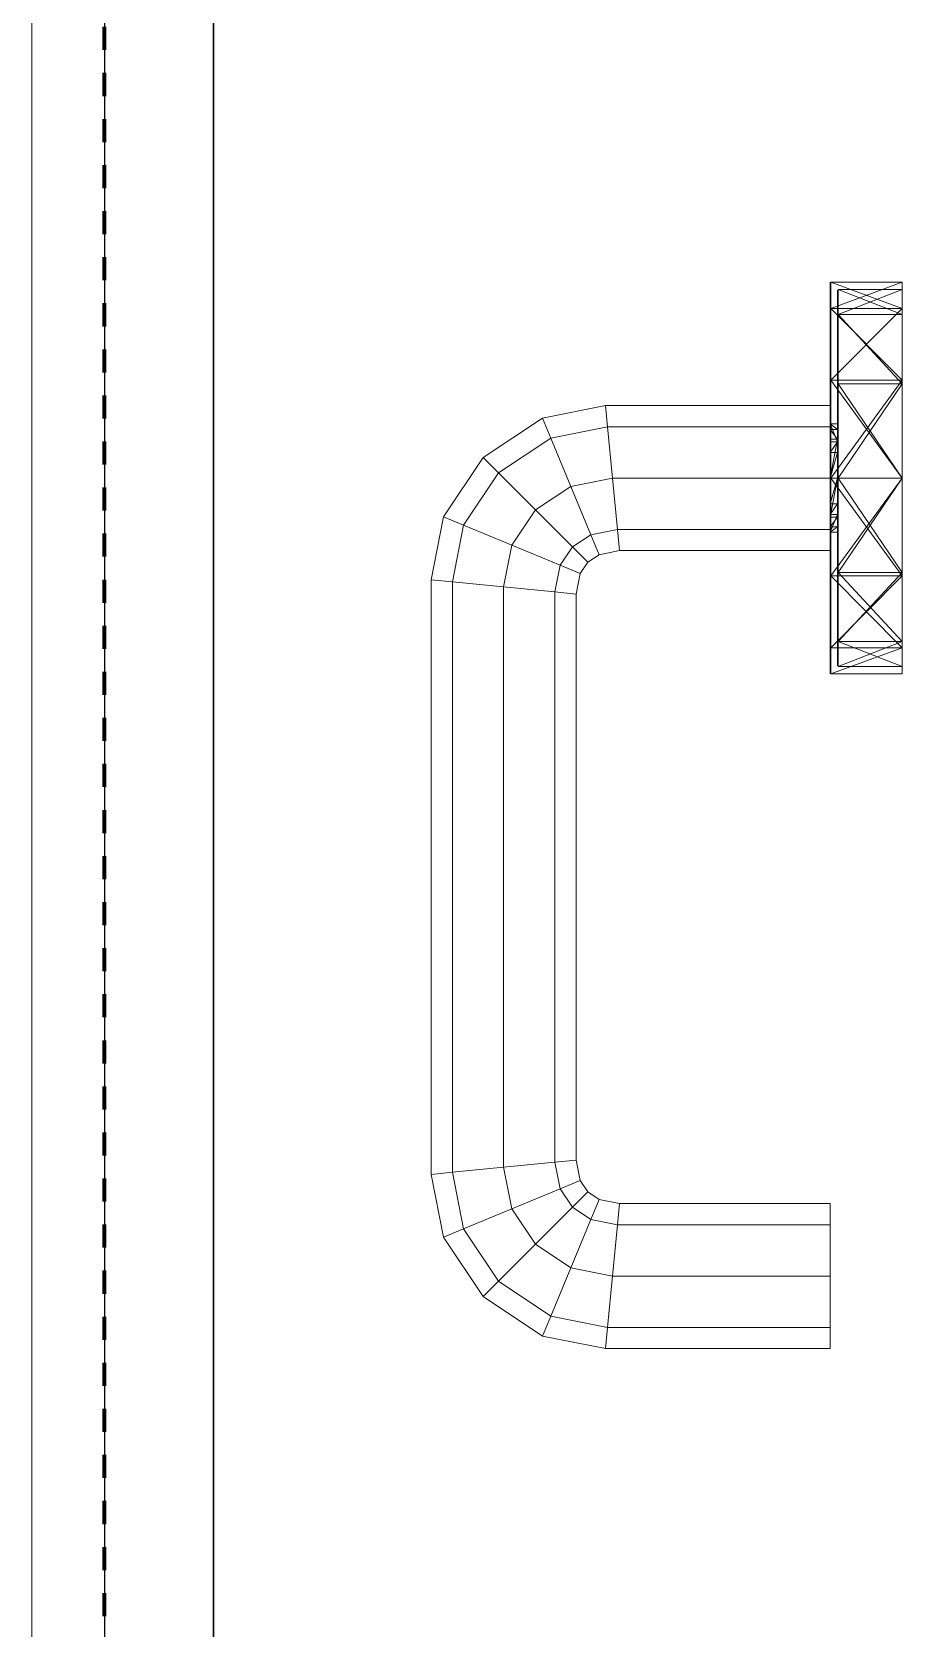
# Model space of a CAD drawing. Header units: millimetres. Extents: x -5300 to 98858, y -5196 to 93886.
# Drawn here: x 44705 to 44824.9, y 85630.2 to 85850.2 of the extents above; entities that cross this region are included whole.
import ezdxf

# ---------------------------------------------------------------- set-up
doc = ezdxf.new("R2010")
doc.units = ezdxf.units.MM
doc.linetypes.add('Штрих', pattern=[6.35, 3.175, -3.175])
doc.linetypes.add('Штрих_2_', pattern=[6.35, 3.175, -3.175])
for name, color, linetype, lineweight, true_color in [('_Разделитель помещений_', 4, 'Штрих', 70, 0x00ffff), ('Двери', 7, 'Continuous', 18, 0x7f7f7f), ('Стены', 7, 'Continuous', 18, 0x7f7f7f), ('Стены разрез', 7, 'Continuous', 50, 0x7f7f7f)]:
    doc.layers.add(name, color=color, linetype=linetype, lineweight=lineweight, true_color=true_color)

# ---------------------------------------------------------------- blocks, each defined once
blk = doc.blocks.new('СТВ_Перегородка_Кирпич 210889 - СТВ_Перегородка_Кирпич 210889-248465-Подвал')
at = {"layer": 'Стены', "color": 254, "true_color": 0xd4d4d4}
for p, q in [((44715, 85126.73), (44715, 86826.73)), ((44730, 85126.73), (44730, 86826.73)), ((44730, 86826.73), (44730, 85126.73))]:
    blk.add_line(p, q, dxfattribs=at)
at = {"layer": 'Стены разрез', "color": 254, "lineweight": 25, "true_color": 0xd4d4d4}
for p, q in [((44730, 87350), (44730, 79190)), ((44715, 87330), (44715, 84150)), ((44730, 84150), (44730, 87330))]:
    blk.add_line(p, q, dxfattribs=at)
blk = doc.blocks.new('Дп-10 210952 - Дп-10-248533-Подвал')
at = {"layer": 'Двери', "color": 254, "true_color": 0xd4d4d4}
for p, q in [((44705, 85126.73), (44705, 86826.73)), ((44705, 86826.73), (44705, 85126.73)), ((44715, 86826.73), (44715, 85126.73)), ((44715, 85126.73), (44715, 86826.73)), ((44715, 86826.73), (44715, 85126.73)), ((44715, 85126.73), (44715, 86826.73)), ((44705, 86726.73), (44705, 85226.73)), ((44705, 85226.73), (44705, 86726.73)), ((44715, 86726.73), (44715, 85226.73)), ((44715, 85226.73), (44715, 86726.73)), ((44715, 85226.73), (44715, 86726.73)), ((44715, 86726.73), (44715, 85226.73)), ((44815, 85812.12), (44815, 85815.74)), ((44815, 85815.74), (44815, 85812.12)), ((44815, 85802.23), (44815, 85815.74)), ((44815, 85812.03), (44815, 85815.64)), ((44815, 85815.64), (44815, 85812.03)), ((44815, 85793.73), (44815, 85815.64)), ((44815, 85793.73), (44815, 85815.64)), ((44815, 85815.64), (44815, 85793.73)), ((44815.1, 85812.12), (44815.1, 85815.74)), ((44815.1, 85815.74), (44815.1, 85812.12)), ((44824.9, 85815.74), (44815.1, 85815.74)), ((44815.1, 85812.12), (44824.9, 85815.74)), ((44815.1, 85815.74), (44824.9, 85812.12)), ((44815.1, 85812.12), (44815.1, 85815.74)), ((44815.1, 85815.74), (44815.1, 85812.12)), ((44815.1, 85815.74), (44824.9, 85815.74)), ((44815.1, 85812.12), (44824.9, 85815.74)), ((44815.1, 85815.74), (44824.9, 85812.12)), ((44816, 85811.16), (44816, 85814.63)), ((44816, 85811.16), (44816, 85814.63)), ((44816, 85793.73), (44816, 85814.63)), ((44816, 85793.73), (44816, 85814.63)), ((44816, 85793.73), (44816, 85814.63)), ((44816.1, 85811.26), (44816.1, 85814.73)), ((44816.1, 85811.26), (44816.1, 85814.73)), ((44816.1, 85814.73), (44824.9, 85814.73)), ((44824.9, 85811.26), (44816.1, 85814.73)), ((44816.1, 85811.26), (44824.9, 85814.73)), ((44824.9, 85812.12), (44824.9, 85815.74)), ((44824.9, 85815.74), (44824.9, 85812.12)), ((44824.9, 85812.12), (44824.9, 85815.74)), ((44824.9, 85815.74), (44824.9, 85812.12)), ((44824.9, 85811.26), (44824.9, 85814.73)), ((44824.9, 85811.26), (44824.9, 85814.73)), ((44815, 85802.23), (44815, 85812.12)), ((44815, 85812.12), (44815, 85802.23)), ((44815, 85802.23), (44815, 85812.12)), ((44815, 85802.19), (44815, 85812.03)), ((44815, 85812.03), (44815, 85802.19)), ((44815, 85796.2), (44815, 85812.03)), ((44815, 85795.45), (44815, 85812.03)), ((44815, 85812.03), (44815, 85793.73)), ((44815, 85793.73), (44815, 85812.03)), ((44815, 85793.73), (44815, 85812.03)), ((44815.1, 85812.12), (44815.1, 85802.23)), ((44815.1, 85812.12), (44815.1, 85802.23)), ((44824.9, 85812.12), (44815.1, 85812.12)), ((44824.9, 85812.12), (44815.1, 85802.23)), ((44824.9, 85812.12), (44815.1, 85812.12)), ((44815.1, 85812.12), (44824.9, 85802.23)), ((44815.1, 85802.23), (44815.1, 85812.12)), ((44815.1, 85812.12), (44815.1, 85802.23)), ((44815.1, 85802.23), (44824.9, 85812.12)), ((44815.1, 85812.12), (44824.9, 85812.12)), ((44815.1, 85812.12), (44824.9, 85812.12)), ((44815.1, 85812.12), (44824.9, 85802.23)), ((44824.9, 85802.23), (44824.9, 85812.12)), ((44824.9, 85812.12), (44824.9, 85802.23)), ((44824.9, 85802.23), (44824.9, 85812.12)), ((44824.9, 85812.12), (44824.9, 85802.23)), ((44816, 85811.16), (44816, 85801.68)), ((44816, 85801.68), (44816, 85811.16)), ((44816, 85796.2), (44816, 85811.16)), ((44816, 85795.45), (44816, 85811.16)), ((44816, 85793.73), (44816, 85811.16)), ((44816, 85793.73), (44816, 85811.16)), ((44816, 85793.73), (44816, 85811.16)), ((44816.1, 85801.73), (44816.1, 85811.26)), ((44816.1, 85801.73), (44816.1, 85811.26)), ((44816.1, 85811.26), (44824.9, 85811.26)), ((44816.1, 85811.26), (44824.9, 85801.73)), ((44824.9, 85801.73), (44816.1, 85811.26)), ((44816.1, 85811.26), (44824.9, 85811.26)), ((44824.9, 85811.26), (44824.9, 85801.73)), ((44824.9, 85801.73), (44824.9, 85811.26)), ((44815, 85788.74), (44815, 85802.23)), ((44815, 85802.23), (44815, 85788.74)), ((44815, 85802.23), (44815, 85802.23)), ((44815, 85802.23), (44815, 85775.24)), ((44815, 85802.23), (44815, 85775.24)), ((44815, 85802.23), (44815, 85775.24)), ((44815, 85802.19), (44815, 85788.74)), ((44815, 85802.19), (44815, 85788.74)), ((44815, 85795.45), (44815, 85802.19)), ((44815, 85802.19), (44815, 85794.11)), ((44815, 85793.73), (44815, 85802.19)), ((44815, 85793.73), (44815, 85802.19)), ((44815, 85802.19), (44815, 85792.27)), ((44815.1, 85802.23), (44815.1, 85788.74)), ((44815.1, 85802.23), (44815.1, 85788.74)), ((44824.9, 85802.23), (44815.1, 85802.23)), ((44824.9, 85802.23), (44815.1, 85788.74)), ((44824.9, 85802.23), (44815.1, 85802.23)), ((44815.1, 85802.23), (44824.9, 85788.74)), ((44815.1, 85802.23), (44815.1, 85788.74)), ((44815.1, 85802.23), (44815.1, 85788.74)), ((44815.1, 85802.23), (44824.9, 85788.74)), ((44815.1, 85802.23), (44824.9, 85802.23)), ((44815.1, 85802.23), (44824.9, 85802.23)), ((44815.1, 85802.23), (44824.9, 85788.74)), ((44816, 85801.68), (44816, 85788.74)), ((44816, 85788.74), (44816, 85801.68)), ((44816, 85795.45), (44816, 85801.68)), ((44816, 85794.11), (44816, 85801.68)), ((44816, 85793.73), (44816, 85801.68)), ((44816, 85793.73), (44816, 85801.68)), ((44816, 85792.27), (44816, 85801.68)), ((44816.1, 85801.73), (44816.1, 85788.74)), ((44816.1, 85801.73), (44816.1, 85788.74)), ((44816.1, 85801.73), (44824.9, 85801.73)), ((44816.1, 85801.73), (44824.9, 85788.74)), ((44816.1, 85801.73), (44824.9, 85801.73)), ((44816.1, 85788.74), (44824.9, 85801.73)), ((44824.9, 85802.23), (44824.9, 85788.74)), ((44824.9, 85802.23), (44824.9, 85788.74)), ((44824.9, 85788.74), (44824.9, 85802.23)), ((44824.9, 85802.23), (44824.9, 85788.74)), ((44824.9, 85801.73), (44824.9, 85788.74)), ((44824.9, 85788.74), (44824.9, 85801.73)), ((44775.36, 85797.01), (44784.02, 85798.73)), ((44784.02, 85798.73), (44775.36, 85797.01)), ((44784.3, 85795.81), (44784.02, 85798.73)), ((44784.02, 85798.73), (44815, 85798.73)), ((44784.02, 85798.73), (44784.3, 85795.81)), ((44815, 85798.73), (44784.02, 85798.73)), ((44784.02, 85798.73), (44784.3, 85795.81)), ((44784.3, 85795.81), (44784.02, 85798.73)), ((44815, 85798.73), (44815, 85795.81)), ((44815, 85795.81), (44815, 85798.73)), ((44767.18, 85791.55), (44775.36, 85797.01)), ((44775.36, 85797.01), (44767.18, 85791.55)), ((44776.5, 85794.25), (44775.36, 85797.01)), ((44775.36, 85797.01), (44776.5, 85794.25)), ((44775.36, 85797.01), (44776.5, 85794.25)), ((44776.5, 85794.25), (44775.36, 85797.01)), ((44815, 85796.2), (44815, 85795.45)), ((44815, 85796.2), (44815, 85793.73)), ((44815, 85796.2), (44816, 85796.2)), ((44815, 85796.2), (44815, 85793.73)), ((44815, 85796.2), (44816, 85795.45)), ((44815, 85796.2), (44816, 85793.73)), ((44816, 85796.2), (44816, 85795.45)), ((44816, 85796.2), (44816, 85793.73)), ((44816, 85796.2), (44816, 85793.73)), ((44776.5, 85794.25), (44769.3, 85789.44)), ((44769.3, 85789.44), (44776.5, 85794.25)), ((44769.3, 85789.44), (44776.5, 85794.25)), ((44776.5, 85794.25), (44769.3, 85789.44)), ((44784.3, 85795.81), (44776.5, 85794.25)), ((44776.5, 85794.25), (44784.3, 85795.81)), ((44776.5, 85794.25), (44784.3, 85795.81)), ((44784.3, 85795.81), (44776.5, 85794.25)), ((44779.26, 85787.59), (44776.5, 85794.25)), ((44776.5, 85794.25), (44779.26, 85787.59)), ((44776.5, 85794.25), (44779.26, 85787.59)), ((44779.26, 85787.59), (44776.5, 85794.25)), ((44815, 85795.81), (44784.3, 85795.81)), ((44785, 85788.73), (44784.3, 85795.81)), ((44784.3, 85795.81), (44815, 85795.81)), ((44784.3, 85795.81), (44815, 85795.81)), ((44784.3, 85795.81), (44785, 85788.73)), ((44815, 85795.81), (44784.3, 85795.81)), ((44784.3, 85795.81), (44785, 85788.73)), ((44785, 85788.73), (44784.3, 85795.81)), ((44815, 85795.81), (44815, 85788.73)), ((44815, 85788.73), (44815, 85795.81)), ((44815, 85795.45), (44815, 85794.11)), ((44815, 85795.45), (44816, 85795.45)), ((44815, 85795.45), (44816, 85794.11)), ((44815, 85794.11), (44815, 85788.74)), ((44816, 85794.11), (44815, 85794.11)), ((44816, 85794.11), (44815, 85788.74)), ((44815, 85794.11), (44815, 85788.74)), ((44816, 85795.45), (44816, 85794.11)), ((44816, 85794.11), (44816, 85788.74)), ((44816, 85794.11), (44816, 85788.74)), ((44815, 85793.73), (44816, 85793.73)), ((44815, 85793.73), (44816, 85793.73)), ((44815, 85793.73), (44815, 85792.27)), ((44815, 85793.73), (44815, 85793.73)), ((44815, 85793.73), (44815, 85793.73)), ((44815, 85793.73), (44816, 85793.73)), ((44815, 85793.73), (44816, 85793.73)), ((44815, 85793.73), (44816, 85793.73)), ((44815, 85793.73), (44815, 85793.73)), ((44815, 85793.73), (44816, 85793.73)), ((44815, 85793.73), (44816, 85793.73)), ((44815, 85793.73), (44815, 85793.73)), ((44815, 85793.73), (44816, 85793.73)), ((44815, 85793.73), (44816, 85793.73)), ((44815, 85793.73), (44815, 85793.73)), ((44815, 85793.73), (44816, 85793.73)), ((44815, 85793.73), (44816, 85793.73)), ((44816, 85793.73), (44815, 85792.27)), ((44815, 85788.74), (44815, 85792.27)), ((44815, 85788.74), (44815, 85792.27)), ((44815, 85788.74), (44816, 85792.27)), ((44815, 85792.27), (44816, 85792.27)), ((44816, 85793.73), (44816, 85792.27)), ((44816, 85793.73), (44816, 85793.73)), ((44816, 85793.73), (44816, 85793.73)), ((44816, 85793.73), (44816, 85793.73)), ((44816, 85793.73), (44816, 85793.73)), ((44816, 85793.73), (44816, 85793.73)), ((44816, 85792.27), (44816, 85788.74)), ((44816, 85792.27), (44816, 85788.74)), ((44761.72, 85783.38), (44767.18, 85791.55)), ((44767.18, 85791.55), (44761.72, 85783.38)), ((44769.3, 85789.44), (44767.18, 85791.55)), ((44767.18, 85791.55), (44769.3, 85789.44)), ((44767.18, 85791.55), (44769.3, 85789.44)), ((44769.3, 85789.44), (44767.18, 85791.55)), ((44769.3, 85789.44), (44764.48, 85782.23)), ((44764.48, 85782.23), (44769.3, 85789.44)), ((44764.48, 85782.23), (44769.3, 85789.44)), ((44769.3, 85789.44), (44764.48, 85782.23)), ((44774.39, 85784.34), (44769.3, 85789.44)), ((44769.3, 85789.44), (44774.39, 85784.34)), ((44769.3, 85789.44), (44774.39, 85784.34)), ((44774.39, 85784.34), (44769.3, 85789.44)), ((44779.26, 85787.59), (44774.39, 85784.34)), ((44774.39, 85784.34), (44779.26, 85787.59)), ((44774.39, 85784.34), (44779.26, 85787.59)), ((44779.26, 85787.59), (44774.39, 85784.34)), ((44785, 85788.73), (44779.26, 85787.59)), ((44779.26, 85787.59), (44785, 85788.73)), ((44779.26, 85787.59), (44785, 85788.73)), ((44785, 85788.73), (44779.26, 85787.59)), ((44782.02, 85780.93), (44779.26, 85787.59)), ((44779.26, 85787.59), (44782.02, 85780.93)), ((44779.26, 85787.59), (44782.02, 85780.93)), ((44782.02, 85780.93), (44779.26, 85787.59)), ((44815, 85788.73), (44785, 85788.73)), ((44785.7, 85781.66), (44785, 85788.73)), ((44785, 85788.73), (44815, 85788.73)), ((44785, 85788.73), (44815, 85788.73)), ((44785, 85788.73), (44785.7, 85781.66)), ((44815, 85788.73), (44785, 85788.73)), ((44785, 85788.73), (44785.7, 85781.66)), ((44785.7, 85781.66), (44785, 85788.73)), ((44815, 85788.74), (44815, 85775.29)), ((44815, 85788.74), (44815, 85775.29)), ((44815, 85788.74), (44815, 85783.36)), ((44815, 85788.74), (44815, 85785.2)), ((44815, 85788.74), (44815, 85788.74)), ((44815, 85788.74), (44816, 85788.74)), ((44815, 85788.74), (44815, 85783.36)), ((44816, 85788.74), (44815, 85783.36)), ((44815, 85788.74), (44815, 85788.74)), ((44815, 85788.74), (44815, 85785.2)), ((44815, 85788.74), (44816, 85788.74)), ((44816, 85788.74), (44815, 85785.2)), ((44815, 85788.74), (44815, 85775.24)), ((44815, 85788.74), (44815, 85775.24)), ((44815, 85788.73), (44815, 85781.66)), ((44815, 85781.66), (44815, 85788.73)), ((44815.1, 85788.74), (44815.1, 85775.24)), ((44815.1, 85788.74), (44815.1, 85775.24)), ((44824.9, 85788.74), (44815.1, 85788.74)), ((44824.9, 85788.74), (44815.1, 85775.24)), ((44824.9, 85788.74), (44815.1, 85788.74)), ((44815.1, 85788.74), (44824.9, 85775.24)), ((44815.1, 85788.74), (44815.1, 85775.24)), ((44815.1, 85788.74), (44815.1, 85775.24)), ((44815.1, 85788.74), (44824.9, 85788.74)), ((44815.1, 85788.74), (44824.9, 85775.24)), ((44815.1, 85788.74), (44824.9, 85788.74)), ((44815.1, 85788.74), (44824.9, 85775.24)), ((44816, 85788.74), (44816, 85775.79)), ((44816, 85788.74), (44816, 85775.79)), ((44816, 85788.74), (44816, 85783.36)), ((44816, 85788.74), (44816, 85785.2)), ((44816, 85788.74), (44816, 85788.74)), ((44816, 85788.74), (44816, 85783.36)), ((44816, 85788.74), (44816, 85788.74)), ((44816, 85788.74), (44816, 85785.2)), ((44816.1, 85788.74), (44816.1, 85775.73)), ((44816.1, 85788.74), (44816.1, 85775.73)), ((44816.1, 85788.74), (44824.9, 85788.74)), ((44816.1, 85788.74), (44824.9, 85775.73)), ((44816.1, 85788.74), (44824.9, 85788.74)), ((44824.9, 85788.74), (44816.1, 85775.73)), ((44824.9, 85788.74), (44824.9, 85775.24)), ((44824.9, 85788.74), (44824.9, 85775.73)), ((44824.9, 85788.74), (44824.9, 85775.24)), ((44824.9, 85788.74), (44824.9, 85775.73)), ((44824.9, 85788.74), (44824.9, 85775.24)), ((44824.9, 85788.74), (44824.9, 85775.24)), ((44815, 85783.73), (44815, 85785.2)), ((44815, 85775.29), (44815, 85785.2)), ((44815, 85783.73), (44816, 85785.2)), ((44815, 85785.2), (44816, 85785.2)), ((44816, 85785.2), (44816, 85783.73)), ((44816, 85775.79), (44816, 85785.2)), ((44760, 85774.72), (44761.72, 85783.38)), ((44761.72, 85783.38), (44760, 85774.72)), ((44764.48, 85782.23), (44761.72, 85783.38)), ((44761.72, 85783.38), (44764.48, 85782.23)), ((44761.72, 85783.38), (44764.48, 85782.23)), ((44764.48, 85782.23), (44761.72, 85783.38)), ((44774.39, 85784.34), (44771.14, 85779.47)), ((44771.14, 85779.47), (44774.39, 85784.34)), ((44771.14, 85779.47), (44774.39, 85784.34)), ((44774.39, 85784.34), (44771.14, 85779.47)), ((44779.49, 85779.24), (44774.39, 85784.34)), ((44774.39, 85784.34), (44779.49, 85779.24)), ((44774.39, 85784.34), (44779.49, 85779.24)), ((44779.49, 85779.24), (44774.39, 85784.34)), ((44815, 85781.27), (44815, 85783.73)), ((44815, 85783.73), (44816, 85783.73)), ((44815, 85783.73), (44816, 85783.73)), ((44815, 85781.27), (44815, 85783.73)), ((44815, 85781.27), (44816, 85783.73)), ((44815, 85783.73), (44815, 85783.73)), ((44815, 85783.73), (44815, 85765.43)), ((44815, 85783.73), (44816, 85783.73)), ((44815, 85783.73), (44816, 85783.73)), ((44815, 85783.73), (44815, 85783.73)), ((44815, 85783.73), (44815, 85761.83)), ((44815, 85775.29), (44815, 85783.73)), ((44815, 85775.29), (44815, 85783.73)), ((44815, 85783.73), (44815, 85783.73)), ((44815, 85783.73), (44816, 85783.73)), ((44815, 85783.73), (44816, 85783.73)), ((44815, 85783.73), (44816, 85783.73)), ((44815, 85783.73), (44815, 85783.73)), ((44815, 85783.73), (44815, 85765.43)), ((44816, 85783.73), (44815, 85783.73)), ((44816, 85783.73), (44815, 85783.73)), ((44816, 85783.73), (44815, 85783.73)), ((44816, 85783.73), (44815, 85783.73)), ((44815, 85783.73), (44815, 85783.73)), ((44815, 85783.73), (44815, 85761.83)), ((44815, 85783.73), (44815, 85765.43)), ((44815, 85783.73), (44815, 85761.83)), ((44815, 85783.36), (44815, 85782.01)), ((44815, 85783.36), (44815, 85775.29)), ((44815, 85783.36), (44816, 85783.36)), ((44815, 85782.01), (44816, 85783.36)), ((44816, 85781.27), (44816, 85783.73)), ((44816, 85781.27), (44816, 85783.73)), ((44816, 85775.79), (44816, 85783.73)), ((44816, 85775.79), (44816, 85783.73)), ((44816, 85783.73), (44816, 85783.73)), ((44816, 85783.73), (44816, 85783.73)), ((44816, 85783.73), (44816, 85766.31)), ((44816, 85766.31), (44816, 85783.73)), ((44816, 85783.73), (44816, 85783.73)), ((44816, 85783.73), (44816, 85783.73)), ((44816, 85783.73), (44816, 85762.83)), ((44816, 85783.73), (44816, 85783.73)), ((44816, 85783.73), (44816, 85762.83)), ((44816, 85783.73), (44816, 85766.31)), ((44816, 85783.73), (44816, 85762.83)), ((44816, 85783.36), (44816, 85782.01)), ((44816, 85783.36), (44816, 85775.79)), ((44764.48, 85782.23), (44762.93, 85774.43)), ((44762.93, 85774.43), (44764.48, 85782.23)), ((44762.93, 85774.43), (44764.48, 85782.23)), ((44764.48, 85782.23), (44762.93, 85774.43)), ((44771.14, 85779.47), (44764.48, 85782.23)), ((44764.48, 85782.23), (44771.14, 85779.47)), ((44764.48, 85782.23), (44771.14, 85779.47)), ((44771.14, 85779.47), (44764.48, 85782.23)), ((44782.02, 85780.93), (44779.49, 85779.24)), ((44779.49, 85779.24), (44782.02, 85780.93)), ((44779.49, 85779.24), (44782.02, 85780.93)), ((44782.02, 85780.93), (44779.49, 85779.24)), ((44785.7, 85781.66), (44782.02, 85780.93)), ((44782.02, 85780.93), (44785.7, 85781.66)), ((44782.02, 85780.93), (44785.7, 85781.66)), ((44785.7, 85781.66), (44782.02, 85780.93)), ((44783.16, 85778.17), (44782.02, 85780.93)), ((44782.02, 85780.93), (44783.16, 85778.17)), ((44782.02, 85780.93), (44783.16, 85778.17)), ((44783.16, 85778.17), (44782.02, 85780.93)), ((44815, 85781.66), (44785.7, 85781.66)), ((44785.98, 85778.73), (44785.7, 85781.66)), ((44785.7, 85781.66), (44815, 85781.66)), ((44785.7, 85781.66), (44815, 85781.66)), ((44815, 85781.66), (44785.7, 85781.66)), ((44785.7, 85781.66), (44785.98, 85778.73)), ((44785.7, 85781.66), (44785.98, 85778.73)), ((44785.98, 85778.73), (44785.7, 85781.66)), ((44815, 85782.01), (44815, 85781.27)), ((44815, 85782.01), (44815, 85775.29)), ((44815, 85782.01), (44816, 85782.01)), ((44815, 85782.01), (44815, 85765.43)), ((44816, 85782.01), (44815, 85781.27)), ((44815, 85781.66), (44815, 85778.73)), ((44815, 85778.73), (44815, 85781.66)), ((44816, 85781.27), (44815, 85781.27)), ((44815, 85781.27), (44815, 85765.43)), ((44816, 85782.01), (44816, 85781.27)), ((44816, 85775.79), (44816, 85782.01)), ((44816, 85782.01), (44816, 85766.31)), ((44816, 85781.27), (44816, 85766.31)), ((44771.14, 85779.47), (44770, 85773.73)), ((44770, 85773.73), (44771.14, 85779.47)), ((44770, 85773.73), (44771.14, 85779.47)), ((44771.14, 85779.47), (44770, 85773.73)), ((44777.8, 85776.72), (44771.14, 85779.47)), ((44771.14, 85779.47), (44777.8, 85776.72)), ((44771.14, 85779.47), (44777.8, 85776.72)), ((44777.8, 85776.72), (44771.14, 85779.47)), ((44779.49, 85779.24), (44777.8, 85776.72)), ((44777.8, 85776.72), (44779.49, 85779.24)), ((44777.8, 85776.72), (44779.49, 85779.24)), ((44779.49, 85779.24), (44777.8, 85776.72)), ((44781.6, 85777.13), (44779.49, 85779.24)), ((44779.49, 85779.24), (44781.6, 85777.13)), ((44779.49, 85779.24), (44781.6, 85777.13)), ((44781.6, 85777.13), (44779.49, 85779.24)), ((44785.98, 85778.73), (44783.16, 85778.17)), ((44783.16, 85778.17), (44785.98, 85778.73)), ((44815, 85778.73), (44785.98, 85778.73)), ((44785.98, 85778.73), (44815, 85778.73)), ((44777.8, 85776.72), (44777.07, 85773.04)), ((44777.07, 85773.04), (44777.8, 85776.72)), ((44777.07, 85773.04), (44777.8, 85776.72)), ((44777.8, 85776.72), (44777.07, 85773.04)), ((44780.56, 85775.57), (44777.8, 85776.72)), ((44777.8, 85776.72), (44780.56, 85775.57)), ((44777.8, 85776.72), (44780.56, 85775.57)), ((44780.56, 85775.57), (44777.8, 85776.72)), ((44781.6, 85777.13), (44780.56, 85775.57)), ((44780.56, 85775.57), (44781.6, 85777.13)), ((44783.16, 85778.17), (44781.6, 85777.13)), ((44781.6, 85777.13), (44783.16, 85778.17)), ((44762.93, 85774.43), (44760, 85774.72)), ((44760, 85774.72), (44762.93, 85774.43)), ((44760, 85692.75), (44760, 85774.72)), ((44760, 85774.72), (44762.93, 85774.43)), ((44762.93, 85774.43), (44760, 85774.72)), ((44760, 85774.72), (44760, 85692.75)), ((44770, 85773.73), (44762.93, 85774.43)), ((44762.93, 85774.43), (44762.93, 85693.04)), ((44762.93, 85774.43), (44770, 85773.73)), ((44762.93, 85693.04), (44762.93, 85774.43)), ((44762.93, 85693.04), (44762.93, 85774.43)), ((44762.93, 85774.43), (44770, 85773.73)), ((44770, 85773.73), (44762.93, 85774.43)), ((44762.93, 85774.43), (44762.93, 85693.04)), ((44780.56, 85775.57), (44780, 85772.75)), ((44780, 85772.75), (44780.56, 85775.57)), ((44815, 85775.29), (44815, 85765.43)), ((44815, 85775.29), (44815, 85765.43)), ((44815, 85775.24), (44815, 85765.35)), ((44815, 85765.35), (44815, 85775.24)), ((44815, 85775.24), (44815, 85775.24)), ((44815, 85765.35), (44815, 85775.24)), ((44815, 85761.73), (44815, 85775.24)), ((44815.1, 85775.24), (44815.1, 85765.35)), ((44815.1, 85775.24), (44815.1, 85765.35)), ((44824.9, 85775.24), (44815.1, 85775.24)), ((44824.9, 85775.24), (44815.1, 85765.35)), ((44824.9, 85775.24), (44815.1, 85775.24)), ((44815.1, 85775.24), (44824.9, 85765.35)), ((44815.1, 85775.24), (44815.1, 85765.35)), ((44815.1, 85775.24), (44815.1, 85765.35)), ((44815.1, 85775.24), (44824.9, 85775.24)), ((44815.1, 85775.24), (44824.9, 85765.35)), ((44815.1, 85775.24), (44824.9, 85775.24)), ((44815.1, 85775.24), (44824.9, 85765.35)), ((44816, 85775.79), (44816, 85766.31)), ((44816, 85775.79), (44816, 85766.31)), ((44816.1, 85775.73), (44816.1, 85766.22)), ((44816.1, 85775.73), (44816.1, 85766.22)), ((44816.1, 85775.73), (44824.9, 85775.73)), ((44816.1, 85775.73), (44824.9, 85766.22)), ((44816.1, 85775.73), (44824.9, 85775.73)), ((44824.9, 85775.73), (44816.1, 85766.22)), ((44824.9, 85775.73), (44824.9, 85766.22)), ((44824.9, 85775.73), (44824.9, 85766.22)), ((44824.9, 85775.24), (44824.9, 85765.35)), ((44824.9, 85775.24), (44824.9, 85765.35)), ((44824.9, 85775.24), (44824.9, 85765.35)), ((44824.9, 85775.24), (44824.9, 85765.35)), ((44777.07, 85773.04), (44770, 85773.73)), ((44770, 85773.73), (44770, 85693.73)), ((44770, 85773.73), (44777.07, 85773.04)), ((44770, 85693.73), (44770, 85773.73)), ((44770, 85693.73), (44770, 85773.73)), ((44770, 85773.73), (44777.07, 85773.04)), ((44777.07, 85773.04), (44770, 85773.73)), ((44770, 85773.73), (44770, 85693.73)), ((44780, 85772.75), (44777.07, 85773.04)), ((44777.07, 85773.04), (44777.07, 85694.43)), ((44777.07, 85773.04), (44780, 85772.75)), ((44777.07, 85773.04), (44780, 85772.75)), ((44777.07, 85694.43), (44777.07, 85773.04)), ((44777.07, 85694.43), (44777.07, 85773.04)), ((44780, 85772.75), (44777.07, 85773.04)), ((44777.07, 85773.04), (44777.07, 85694.43)), ((44780, 85772.75), (44780, 85694.72)), ((44780, 85694.72), (44780, 85772.75)), ((44815, 85765.43), (44815, 85761.83)), ((44815, 85761.83), (44815, 85765.43)), ((44815, 85765.35), (44815, 85761.73)), ((44815, 85761.73), (44815, 85765.35)), ((44815.1, 85765.35), (44815.1, 85761.73)), ((44815.1, 85761.73), (44815.1, 85765.35)), ((44824.9, 85765.35), (44815.1, 85765.35)), ((44824.9, 85765.35), (44815.1, 85761.73)), ((44815.1, 85761.73), (44824.9, 85765.35)), ((44824.9, 85765.35), (44815.1, 85765.35)), ((44815.1, 85765.35), (44815.1, 85761.73)), ((44815.1, 85761.73), (44815.1, 85765.35)), ((44815.1, 85765.35), (44824.9, 85765.35)), ((44824.9, 85765.35), (44815.1, 85761.73)), ((44815.1, 85761.73), (44824.9, 85765.35)), ((44815.1, 85765.35), (44824.9, 85765.35)), ((44816, 85766.31), (44816, 85762.83)), ((44816, 85766.31), (44816, 85762.83)), ((44816.1, 85766.22), (44816.1, 85762.74)), ((44816.1, 85766.22), (44816.1, 85762.74)), ((44816.1, 85766.22), (44824.9, 85766.22)), ((44816.1, 85766.22), (44824.9, 85762.74)), ((44816.1, 85766.22), (44824.9, 85766.22)), ((44824.9, 85766.22), (44816.1, 85762.74)), ((44824.9, 85766.22), (44824.9, 85762.74)), ((44824.9, 85766.22), (44824.9, 85762.74)), ((44824.9, 85765.35), (44824.9, 85761.73)), ((44824.9, 85761.73), (44824.9, 85765.35)), ((44824.9, 85765.35), (44824.9, 85761.73)), ((44824.9, 85761.73), (44824.9, 85765.35)), ((44824.9, 85761.73), (44815.1, 85761.73)), ((44815.1, 85761.73), (44824.9, 85761.73)), ((44816.1, 85762.74), (44824.9, 85762.74)), ((44762.93, 85693.04), (44760, 85692.75)), ((44760, 85692.75), (44762.93, 85693.04)), ((44760, 85692.75), (44762.93, 85693.04)), ((44762.93, 85693.04), (44760, 85692.75)), ((44761.72, 85684.09), (44760, 85692.75)), ((44760, 85692.75), (44761.72, 85684.09)), ((44770, 85693.73), (44762.93, 85693.04)), ((44762.93, 85693.04), (44770, 85693.73)), ((44762.93, 85693.04), (44770, 85693.73)), ((44770, 85693.73), (44762.93, 85693.04)), ((44762.93, 85693.04), (44764.48, 85685.24)), ((44764.48, 85685.24), (44762.93, 85693.04)), ((44764.48, 85685.24), (44762.93, 85693.04)), ((44762.93, 85693.04), (44764.48, 85685.24)), ((44777.07, 85694.43), (44770, 85693.73)), ((44770, 85693.73), (44777.07, 85694.43)), ((44770, 85693.73), (44777.07, 85694.43)), ((44777.07, 85694.43), (44770, 85693.73)), ((44770, 85693.73), (44771.14, 85687.99)), ((44771.14, 85687.99), (44770, 85693.73)), ((44771.14, 85687.99), (44770, 85693.73)), ((44770, 85693.73), (44771.14, 85687.99)), ((44780, 85694.72), (44777.07, 85694.43)), ((44777.07, 85694.43), (44780, 85694.72)), ((44777.07, 85694.43), (44780, 85694.72)), ((44780, 85694.72), (44777.07, 85694.43)), ((44777.07, 85694.43), (44777.8, 85690.75)), ((44777.8, 85690.75), (44777.07, 85694.43)), ((44777.8, 85690.75), (44777.07, 85694.43)), ((44777.07, 85694.43), (44777.8, 85690.75)), ((44780, 85694.72), (44780.56, 85691.9)), ((44780.56, 85691.9), (44780, 85694.72)), ((44777.8, 85690.75), (44771.14, 85687.99)), ((44771.14, 85687.99), (44777.8, 85690.75)), ((44771.14, 85687.99), (44777.8, 85690.75)), ((44777.8, 85690.75), (44771.14, 85687.99)), ((44780.56, 85691.9), (44777.8, 85690.75)), ((44777.8, 85690.75), (44780.56, 85691.9)), ((44777.8, 85690.75), (44780.56, 85691.9)), ((44780.56, 85691.9), (44777.8, 85690.75)), ((44777.8, 85690.75), (44779.49, 85688.23)), ((44779.49, 85688.23), (44777.8, 85690.75)), ((44779.49, 85688.23), (44777.8, 85690.75)), ((44777.8, 85690.75), (44779.49, 85688.23)), ((44780.56, 85691.9), (44781.6, 85690.34)), ((44781.6, 85690.34), (44780.56, 85691.9)), ((44781.6, 85690.34), (44779.49, 85688.23)), ((44779.49, 85688.23), (44781.6, 85690.34)), ((44779.49, 85688.23), (44781.6, 85690.34)), ((44781.6, 85690.34), (44779.49, 85688.23)), ((44781.6, 85690.34), (44783.16, 85689.3)), ((44783.16, 85689.3), (44781.6, 85690.34)), ((44783.16, 85689.3), (44782.02, 85686.54)), ((44782.02, 85686.54), (44783.16, 85689.3)), ((44782.02, 85686.54), (44783.16, 85689.3)), ((44783.16, 85689.3), (44782.02, 85686.54)), ((44783.16, 85689.3), (44785.98, 85688.73)), ((44785.98, 85688.73), (44783.16, 85689.3)), ((44785.98, 85688.73), (44785.7, 85685.81)), ((44785.7, 85685.81), (44785.98, 85688.73)), ((44785.98, 85688.73), (44785.7, 85685.81)), ((44785.7, 85685.81), (44785.98, 85688.73)), ((44785.98, 85688.73), (44815, 85688.73)), ((44815, 85688.73), (44785.98, 85688.73)), ((44815, 85685.81), (44815, 85688.73)), ((44815, 85688.73), (44815, 85685.81)), ((44815, 85688.73), (44815, 85685.81)), ((44815, 85685.81), (44815, 85688.73)), ((44771.14, 85687.99), (44764.48, 85685.24)), ((44764.48, 85685.24), (44771.14, 85687.99)), ((44764.48, 85685.24), (44771.14, 85687.99)), ((44771.14, 85687.99), (44764.48, 85685.24)), ((44771.14, 85687.99), (44774.39, 85683.13)), ((44774.39, 85683.13), (44771.14, 85687.99)), ((44774.39, 85683.13), (44771.14, 85687.99)), ((44771.14, 85687.99), (44774.39, 85683.13)), ((44779.49, 85688.23), (44774.39, 85683.13)), ((44774.39, 85683.13), (44779.49, 85688.23)), ((44774.39, 85683.13), (44779.49, 85688.23)), ((44779.49, 85688.23), (44774.39, 85683.13)), ((44782.02, 85686.54), (44779.26, 85679.88)), ((44779.26, 85679.88), (44782.02, 85686.54)), ((44779.26, 85679.88), (44782.02, 85686.54)), ((44782.02, 85686.54), (44779.26, 85679.88)), ((44779.49, 85688.23), (44782.02, 85686.54)), ((44782.02, 85686.54), (44779.49, 85688.23)), ((44782.02, 85686.54), (44779.49, 85688.23)), ((44779.49, 85688.23), (44782.02, 85686.54)), ((44782.02, 85686.54), (44785.7, 85685.81)), ((44785.7, 85685.81), (44782.02, 85686.54)), ((44785.7, 85685.81), (44782.02, 85686.54)), ((44782.02, 85686.54), (44785.7, 85685.81)), ((44764.48, 85685.24), (44761.72, 85684.09)), ((44761.72, 85684.09), (44764.48, 85685.24)), ((44761.72, 85684.09), (44764.48, 85685.24)), ((44764.48, 85685.24), (44761.72, 85684.09)), ((44767.18, 85675.92), (44761.72, 85684.09)), ((44761.72, 85684.09), (44767.18, 85675.92)), ((44764.48, 85685.24), (44769.3, 85678.03)), ((44769.3, 85678.03), (44764.48, 85685.24)), ((44769.3, 85678.03), (44764.48, 85685.24)), ((44764.48, 85685.24), (44769.3, 85678.03)), ((44785.7, 85685.81), (44785, 85678.73)), ((44785, 85678.73), (44785.7, 85685.81)), ((44785.7, 85685.81), (44785, 85678.73)), ((44785, 85678.73), (44785.7, 85685.81)), ((44785.7, 85685.81), (44815, 85685.81)), ((44815, 85685.81), (44785.7, 85685.81)), ((44785.7, 85685.81), (44815, 85685.81)), ((44815, 85685.81), (44785.7, 85685.81)), ((44815, 85678.73), (44815, 85685.81)), ((44815, 85685.81), (44815, 85678.73)), ((44815, 85685.81), (44815, 85678.73)), ((44815, 85678.73), (44815, 85685.81)), ((44774.39, 85683.13), (44769.3, 85678.03)), ((44769.3, 85678.03), (44774.39, 85683.13)), ((44769.3, 85678.03), (44774.39, 85683.13)), ((44774.39, 85683.13), (44769.3, 85678.03)), ((44774.39, 85683.13), (44779.26, 85679.88)), ((44779.26, 85679.88), (44774.39, 85683.13)), ((44779.26, 85679.88), (44774.39, 85683.13)), ((44774.39, 85683.13), (44779.26, 85679.88)), ((44779.26, 85679.88), (44776.5, 85673.22)), ((44776.5, 85673.22), (44779.26, 85679.88)), ((44776.5, 85673.22), (44779.26, 85679.88)), ((44779.26, 85679.88), (44776.5, 85673.22)), ((44779.26, 85679.88), (44785, 85678.73)), ((44785, 85678.73), (44779.26, 85679.88)), ((44785, 85678.73), (44779.26, 85679.88)), ((44779.26, 85679.88), (44785, 85678.73)), ((44769.3, 85678.03), (44767.18, 85675.92)), ((44767.18, 85675.92), (44769.3, 85678.03)), ((44767.18, 85675.92), (44769.3, 85678.03)), ((44769.3, 85678.03), (44767.18, 85675.92)), ((44769.3, 85678.03), (44776.5, 85673.22)), ((44776.5, 85673.22), (44769.3, 85678.03)), ((44776.5, 85673.22), (44769.3, 85678.03)), ((44769.3, 85678.03), (44776.5, 85673.22)), ((44785, 85678.73), (44784.3, 85671.66)), ((44784.3, 85671.66), (44785, 85678.73)), ((44784.3, 85671.66), (44785, 85678.73)), ((44785, 85678.73), (44784.3, 85671.66)), ((44785, 85678.73), (44815, 85678.73)), ((44815, 85678.73), (44785, 85678.73)), ((44785, 85678.73), (44815, 85678.73)), ((44815, 85678.73), (44785, 85678.73)), ((44815, 85678.73), (44815, 85671.66)), ((44815, 85671.66), (44815, 85678.73)), ((44815, 85678.73), (44815, 85671.66)), ((44815, 85671.66), (44815, 85678.73)), ((44775.36, 85670.46), (44767.18, 85675.92)), ((44767.18, 85675.92), (44775.36, 85670.46)), ((44776.5, 85673.22), (44775.36, 85670.46)), ((44775.36, 85670.46), (44776.5, 85673.22)), ((44775.36, 85670.46), (44776.5, 85673.22)), ((44776.5, 85673.22), (44775.36, 85670.46)), ((44776.5, 85673.22), (44784.3, 85671.66)), ((44784.3, 85671.66), (44776.5, 85673.22)), ((44784.3, 85671.66), (44776.5, 85673.22)), ((44776.5, 85673.22), (44784.3, 85671.66)), ((44784.3, 85671.66), (44784.02, 85668.73)), ((44784.02, 85668.73), (44784.3, 85671.66)), ((44784.02, 85668.73), (44784.3, 85671.66)), ((44784.3, 85671.66), (44784.02, 85668.73)), ((44784.3, 85671.66), (44815, 85671.66)), ((44815, 85671.66), (44784.3, 85671.66)), ((44815, 85671.66), (44784.3, 85671.66)), ((44784.3, 85671.66), (44815, 85671.66)), ((44815, 85671.66), (44815, 85668.73)), ((44815, 85668.73), (44815, 85671.66)), ((44815, 85671.66), (44815, 85668.73)), ((44815, 85668.73), (44815, 85671.66)), ((44784.02, 85668.73), (44775.36, 85670.46)), ((44775.36, 85670.46), (44784.02, 85668.73)), ((44815, 85668.73), (44784.02, 85668.73)), ((44784.02, 85668.73), (44815, 85668.73))]:
    blk.add_line(p, q, dxfattribs=at)
blk = doc.blocks.new('Дп-10 210952 - Дп-10 210952-248537-Подвал')
blk.add_blockref('Дп-10 210952 - Дп-10-248533-Подвал', (0, 0))

msp = doc.modelspace()

# ---------------------------------------------------------------- linework, layer by layer
at = {"layer": '_Разделитель помещений_', "color": 131, "linetype": 'Штрих_2_', "true_color": 0xaaffff}
msp.add_line((44715, 84165), (44715, 87330), dxfattribs=at)

# ---------------------------------------------------------------- block references
at = {"layer": 'Двери', "color": 254, "true_color": 0xd4d4d4}
msp.add_blockref('Дп-10 210952 - Дп-10 210952-248537-Подвал', (0, 0), dxfattribs=at)
at = {"layer": 'Стены', "color": 254, "true_color": 0xd4d4d4}
msp.add_blockref('СТВ_Перегородка_Кирпич 210889 - СТВ_Перегородка_Кирпич 210889-248465-Подвал', (0, 0), dxfattribs=at)

doc.saveas('drawing.dxf')
